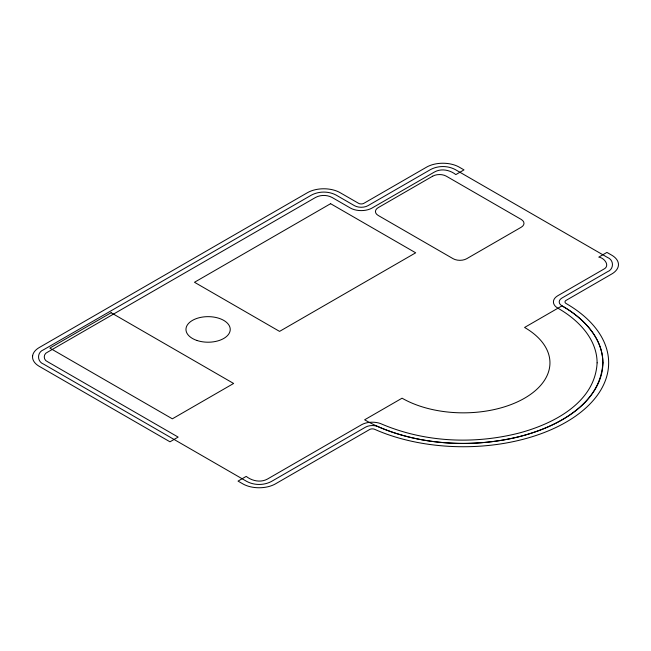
<?xml version="1.0" encoding="UTF-8"?>
<svg xmlns="http://www.w3.org/2000/svg" width="651" height="651" viewBox="0 0 651 651"><rect width="100%" height="100%" fill="white"/><g stroke="black" fill="none" stroke-linecap="round" stroke-linejoin="round"><path stroke-width="0.98" d="M597.113 362.851C595.047 402.896 552.756 424.208 518.513 433.192C473.098 444.625 423.606 442.249 380.444 423.532A15.396 8.886 0 0 0 361.639 424.688L267.439 479.063C260.685 482.822 252.092 481.024 246.208 476.394L238.038 481.105L242.725 483.807A15.396 8.886 0 0 0 243.1 484.018L244.092 484.539A15.388 8.886 0 0 0 244.898 484.922L245.883 485.337A15.388 8.886 0 0 0 246.745 485.67L247.803 486.037A15.388 8.886 0 0 0 248.715 486.321L249.829 486.623A15.388 8.886 0 0 0 250.79 486.85L251.945 487.094A15.388 8.886 0 0 0 252.938 487.265L254.126 487.436A15.388 8.886 0 0 0 255.143 487.558L256.364 487.656A15.388 8.886 0 0 0 257.397 487.721L258.618 487.754A15.388 8.886 0 0 0 259.659 487.754L260.888 487.721A15.388 8.886 0 0 0 261.922 487.656L263.134 487.558A15.388 8.886 0 0 0 264.151 487.436L265.348 487.265A15.388 8.886 0 0 0 266.34 487.094L267.496 486.85A15.388 8.886 0 0 0 268.456 486.623L269.563 486.321A15.388 8.886 0 0 0 270.482 486.037L271.532 485.67A15.388 8.886 0 0 0 272.395 485.337L273.379 484.922A15.388 8.886 0 0 0 274.185 484.539L275.186 484.018A15.396 8.886 0 0 0 275.56 483.807L369.882 429.375A3.841 2.222 0 0 1 374.415 429.221L378.524 430.978A15.396 8.894 0 0 0 378.809 431.092L382.43 432.541A15.396 8.894 0 0 0 382.723 432.655L386.425 434.038A15.396 8.894 0 0 0 386.718 434.144L390.502 435.446A15.396 8.894 0 0 0 390.803 435.552L394.661 436.788A15.396 8.894 0 0 0 394.962 436.878L398.884 438.042A15.396 8.894 0 0 0 399.193 438.131L403.181 439.222A15.396 8.894 0 0 0 403.498 439.303L407.542 440.312A15.396 8.894 0 0 0 407.868 440.393L411.969 441.329A15.396 8.894 0 0 0 412.286 441.394L416.445 442.257A15.396 8.894 0 0 0 416.77 442.322L420.969 443.095A15.396 8.894 0 0 0 421.303 443.16L425.542 443.852A15.396 8.894 0 0 0 425.876 443.909L430.148 444.527A15.396 8.894 0 0 0 430.49 444.568L434.803 445.105A15.396 8.894 0 0 0 435.137 445.146L439.474 445.601A15.396 8.894 0 0 0 439.816 445.634L444.177 446.008A15.396 8.894 0 0 0 444.527 446.033L448.905 446.326A15.396 8.894 0 0 0 449.247 446.35L453.641 446.553A15.396 8.894 0 0 0 453.991 446.57L458.394 446.692A15.396 8.894 0 0 0 458.743 446.7L463.146 446.741A15.396 8.894 0 0 0 463.496 446.741L467.906 446.7A15.396 8.894 0 0 0 468.248 446.692L472.659 446.57A15.396 8.894 0 0 0 473 446.553L477.395 446.35A15.396 8.894 0 0 0 477.744 446.326L482.122 446.033A15.396 8.894 0 0 0 482.464 446.008L486.826 445.634A15.396 8.894 0 0 0 487.168 445.601L491.505 445.146A15.396 8.894 0 0 0 491.847 445.105L496.16 444.568A15.396 8.894 0 0 0 496.493 444.527L500.774 443.909A15.396 8.894 0 0 0 501.107 443.852L505.347 443.16A15.396 8.894 0 0 0 505.681 443.095L509.879 442.322A15.396 8.894 0 0 0 510.205 442.257L514.355 441.394A15.396 8.894 0 0 0 514.681 441.329L518.782 440.393A15.396 8.894 0 0 0 519.099 440.312L523.152 439.303A15.396 8.894 0 0 0 523.461 439.222L527.448 438.131A15.396 8.894 0 0 0 527.758 438.042L531.68 436.878A15.396 8.894 0 0 0 531.989 436.788L535.846 435.552A15.396 8.894 0 0 0 536.139 435.446L539.923 434.144A15.396 8.894 0 0 0 540.216 434.038L543.927 432.655A15.396 8.894 0 0 0 544.212 432.541L547.841 431.092A15.396 8.894 0 0 0 548.118 430.978L551.666 429.465A15.396 8.894 0 0 0 551.934 429.343L555.393 427.756A15.396 8.894 0 0 0 555.661 427.634L559.022 425.982A15.396 8.894 0 0 0 559.282 425.852L562.545 424.143A15.396 8.894 0 0 0 562.806 424.004L565.971 422.23A15.396 8.894 0 0 0 566.215 422.092L569.283 420.261A15.396 8.894 0 0 0 569.519 420.115L572.481 418.235A15.396 8.894 0 0 0 572.709 418.08L575.565 416.144A15.396 8.894 0 0 0 575.785 415.989L578.519 413.987A15.396 8.894 0 0 0 578.731 413.833L581.359 411.79A15.396 8.894 0 0 0 581.563 411.627L584.069 409.528A15.396 8.894 0 0 0 584.264 409.365L586.657 407.225A15.396 8.894 0 0 0 586.836 407.054L589.106 404.873A15.396 8.894 0 0 0 589.277 404.702L591.417 402.473A15.396 8.894 0 0 0 591.58 402.294L593.598 400.031A15.396 8.894 0 0 0 593.753 399.852L595.632 397.549A15.396 8.894 0 0 0 595.779 397.37L597.537 395.035A15.396 8.894 0 0 0 597.667 394.848L599.286 392.48A15.396 8.894 0 0 0 599.408 392.293L600.897 389.9A15.396 8.894 0 0 0 601.003 389.705L602.354 387.28A15.396 8.894 0 0 0 602.452 387.093L603.664 384.643A15.396 8.894 0 0 0 603.754 384.448L604.828 381.982A15.396 8.894 0 0 0 604.901 381.787L605.837 379.297A15.396 8.894 0 0 0 605.902 379.102L606.691 376.595A15.396 8.894 0 0 0 606.748 376.4L607.399 373.886A15.396 8.894 0 0 0 607.44 373.682L607.944 371.151A15.396 8.894 0 0 0 607.977 370.956L608.343 368.417A15.396 8.894 0 0 0 608.36 368.222L608.579 365.675A15.396 8.894 0 0 0 608.587 365.471L608.661 362.933A15.396 8.894 0 0 0 608.661 362.729L608.587 360.182A15.396 8.894 0 0 0 608.579 359.987L608.36 357.44A15.396 8.894 0 0 0 608.343 357.244L607.977 354.705A15.396 8.894 0 0 0 607.944 354.502L607.44 351.979A15.396 8.894 0 0 0 607.399 351.776L606.748 349.261A15.396 8.894 0 0 0 606.691 349.066L605.902 346.56A15.396 8.894 0 0 0 605.837 346.365L604.901 343.874A15.396 8.894 0 0 0 604.828 343.679L603.754 341.205A15.396 8.894 0 0 0 603.664 341.018L602.452 338.569A15.396 8.894 0 0 0 602.354 338.374L601.003 335.949A15.396 8.894 0 0 0 600.897 335.761L599.408 333.369A15.396 8.894 0 0 0 599.286 333.182L597.667 330.814A15.396 8.894 0 0 0 597.537 330.627L595.779 328.291A15.396 8.894 0 0 0 595.632 328.112L593.753 325.809A15.396 8.894 0 0 0 593.598 325.63L591.58 323.36A15.396 8.894 0 0 0 591.417 323.189L589.277 320.959A15.396 8.894 0 0 0 589.106 320.788L586.836 318.608A15.396 8.894 0 0 0 586.657 318.437L584.264 316.296A15.396 8.894 0 0 0 584.069 316.126L581.563 314.034A15.396 8.894 0 0 0 581.359 313.872L578.731 311.829A15.396 8.894 0 0 0 578.519 311.666L575.785 309.673A15.396 8.894 0 0 0 575.565 309.518L572.709 307.581A15.396 8.894 0 0 0 572.481 307.427L569.519 305.539A15.396 8.894 0 0 0 569.283 305.392L565.849 303.333A3.841 2.222 0 0 1 565.849 300.518L611.615 274.071A15.396 8.886 0 0 0 611.973 273.851L612.876 273.282A15.388 8.886 0 0 0 613.535 272.818L614.267 272.248A15.388 8.886 0 0 0 614.845 271.752L615.472 271.142A15.388 8.886 0 0 0 615.96 270.613L616.489 269.97A15.388 8.886 0 0 0 616.888 269.416L617.294 268.749A15.388 8.886 0 0 0 617.604 268.171L617.897 267.488A15.388 8.886 0 0 0 618.1 266.902L618.279 266.202A15.388 8.886 0 0 0 618.385 265.6L618.442 264.892A15.388 8.886 0 0 0 618.442 264.29L618.385 263.582A15.388 8.886 0 0 0 618.279 262.988L618.1 262.288A15.388 8.886 0 0 0 617.897 261.702L617.604 261.01A15.388 8.886 0 0 0 617.294 260.441L616.888 259.773A15.388 8.886 0 0 0 616.489 259.22L615.96 258.577A15.388 8.886 0 0 0 615.472 258.048L614.845 257.438A15.388 8.886 0 0 0 614.267 256.942L613.535 256.372A15.388 8.886 0 0 0 612.876 255.908L611.973 255.33A15.396 8.886 0 0 0 611.615 255.111L606.927 252.409L598.765 257.129C604.47 257.804 610.687 266.121 603.396 269.384L557.728 295.757A15.396 8.886 0 0 0 557.728 308.094C577.665 319.356 596.991 338.463 597.113 362.851M602.891 362.876C600.246 406.248 553.879 428.293 516.804 437.252C470.828 447.815 421.083 445.251 377.547 426.421A9.627 5.558 0 0 0 365.52 427.154L271.475 481.447C263.956 485.459 254.321 485.459 246.802 481.447L43.471 364.055C36.904 361.574 36.904 352.297 43.471 349.815L311.463 195.088C318.982 191.085 328.617 191.085 336.136 195.088L354.429 205.651A9.627 5.558 0 0 0 368.035 205.651L430.571 169.553C438.09 165.541 447.717 165.541 455.236 169.553L607.529 257.47C614.096 259.952 614.096 269.237 607.529 271.711L562.008 297.995A9.627 5.558 0 0 0 562.008 305.856A139.566 80.578 0 0 1 562.008 419.805A139.566 80.578 0 0 1 364.633 419.805L402.066 398.192A86.624 50.013 0 0 0 524.576 398.192A86.624 50.013 0 0 0 524.576 327.461L562.008 305.856C582.726 317.598 602.777 337.511 602.891 362.876M32.615 355.926L32.558 356.634A15.388 8.886 0 0 0 32.558 357.236L32.615 357.944A15.388 8.886 0 0 0 32.721 358.538L32.9 359.238A15.388 8.886 0 0 0 33.103 359.832L33.396 360.516A15.388 8.886 0 0 0 33.706 361.093L34.112 361.761A15.388 8.886 0 0 0 34.511 362.314L35.04 362.957A15.388 8.886 0 0 0 35.528 363.486L36.155 364.088A15.388 8.886 0 0 0 36.733 364.593L37.465 365.154A15.388 8.886 0 0 0 38.124 365.618L39.027 366.196A15.396 8.886 0 0 0 39.386 366.415L169.984 441.809L178.146 437.098L47.604 361.728C43.137 360.084 43.137 353.786 47.604 352.142L315.499 197.481C320.544 194.747 327.046 194.747 332.1 197.481L350.547 208.125A15.396 8.886 0 0 0 371.916 208.125L434.608 171.937C441.354 168.178 449.955 169.976 455.838 174.606L464 169.895L459.321 167.193A15.396 8.886 0 0 0 458.947 166.981L457.946 166.461A15.388 8.886 0 0 0 457.148 166.078L456.164 165.663A15.388 8.886 0 0 0 455.293 165.33L454.243 164.963A15.388 8.886 0 0 0 453.324 164.679L452.217 164.377A15.388 8.886 0 0 0 451.257 164.15L450.101 163.906A15.388 8.886 0 0 0 449.109 163.735L447.921 163.564A15.388 8.886 0 0 0 446.895 163.442L445.683 163.344A15.388 8.886 0 0 0 444.649 163.279L443.421 163.246A15.388 8.886 0 0 0 442.387 163.246L441.158 163.279A15.388 8.886 0 0 0 440.125 163.344L438.912 163.442A15.388 8.886 0 0 0 437.895 163.564L436.699 163.735A15.388 8.886 0 0 0 435.706 163.906L434.551 164.15A15.388 8.886 0 0 0 433.59 164.377L432.484 164.679A15.388 8.886 0 0 0 431.564 164.963L430.514 165.33A15.388 8.886 0 0 0 429.652 165.663L428.667 166.078A15.388 8.886 0 0 0 427.862 166.461L426.861 166.981A15.396 8.886 0 0 0 426.486 167.193L363.673 203.438A3.841 2.222 0 0 1 358.791 203.438L340.213 192.737A15.396 8.886 0 0 0 339.838 192.525L338.845 192.004A15.388 8.886 0 0 0 338.04 191.622L337.055 191.199A15.388 8.886 0 0 0 336.193 190.865L335.135 190.507A15.388 8.886 0 0 0 334.223 190.222L333.109 189.921A15.388 8.886 0 0 0 332.148 189.685L330.993 189.449A15.388 8.886 0 0 0 330 189.278L328.812 189.107A15.388 8.886 0 0 0 327.795 188.985L326.574 188.88A15.388 8.886 0 0 0 325.541 188.823L324.32 188.79A15.388 8.886 0 0 0 323.278 188.79L322.05 188.823A15.388 8.886 0 0 0 321.016 188.88L319.804 188.985A15.388 8.886 0 0 0 318.787 189.107L317.598 189.278A15.388 8.886 0 0 0 316.598 189.449L315.442 189.685A15.388 8.886 0 0 0 314.482 189.921L313.375 190.222A15.388 8.886 0 0 0 312.456 190.507L311.406 190.865A15.388 8.886 0 0 0 310.543 191.199L309.559 191.622A15.388 8.886 0 0 0 308.753 192.004L307.76 192.525A15.396 8.886 0 0 0 307.378 192.737L39.386 347.455A15.396 8.886 0 0 0 39.027 347.675L38.124 348.252A15.388 8.886 0 0 0 37.465 348.716L36.733 349.286A15.388 8.886 0 0 0 36.155 349.782L35.528 350.393A15.388 8.886 0 0 0 35.04 350.922L34.511 351.556A15.388 8.886 0 0 0 34.112 352.11L33.706 352.777A15.388 8.886 0 0 0 33.396 353.355L33.103 354.038A15.388 8.886 0 0 0 32.9 354.632L32.721 355.332A15.388 8.886 0 0 0 32.615 355.926M111.109 312.732L49.85 348.098L172.36 418.821L233.619 383.463L111.109 312.732M330.602 203.69L194.486 282.274L279.556 331.392L415.68 252.808L330.602 203.69M432.695 176.177L378.247 207.62A9.627 5.558 0 0 0 378.247 215.473L453.112 258.699A9.627 5.558 0 0 0 466.726 258.699L521.174 227.264A9.627 5.558 0 0 0 521.174 219.403L446.309 176.177A9.627 5.558 0 0 0 432.695 176.177M197.025 340.497A22.142 12.784 0 0 0 230.234 329.43A22.142 12.784 0 0 0 197.025 318.363A22.142 12.784 0 0 0 197.025 340.497"/></g></svg>
